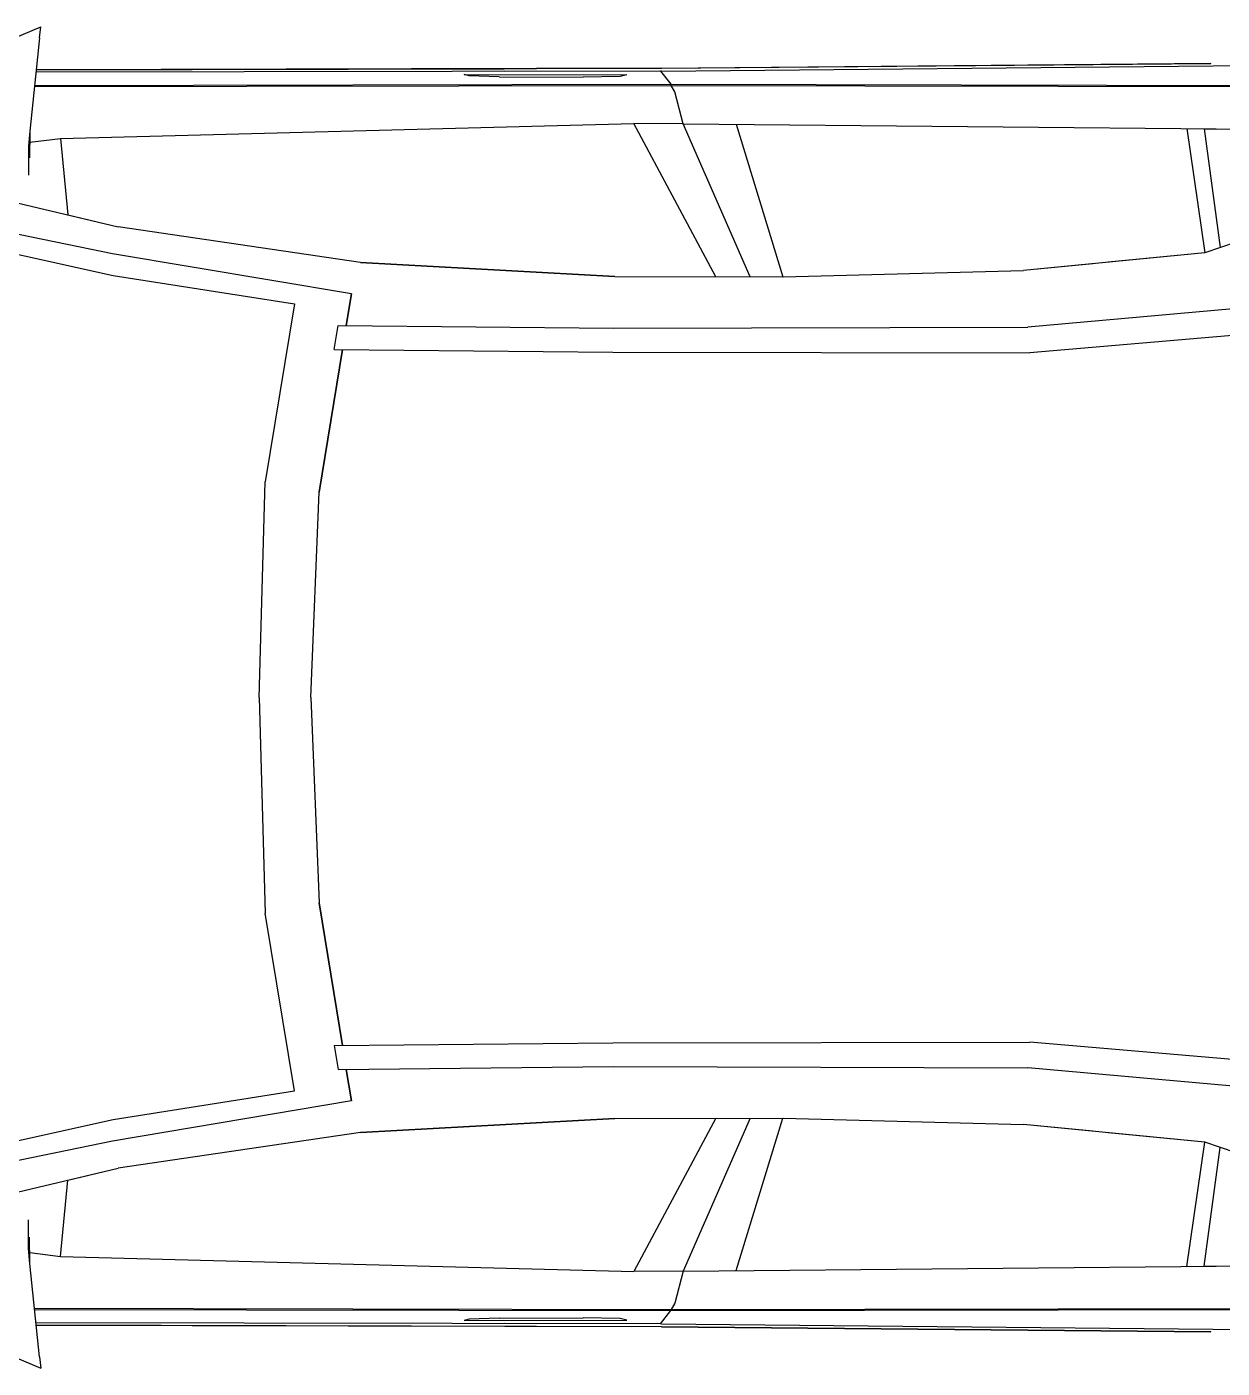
# Model space of a CAD drawing. Header units: millimetres. Extents: x 2646 to 50990, y 12226 to 40347.
# Drawn here: x 12970 to 14631, y 16199 to 18064 of the extents above; entities that cross this region are included whole.
import ezdxf

# ---------------------------------------------------------------- set-up
doc = ezdxf.new("R2010")
doc.units = ezdxf.units.MM

# ---------------------------------------------------------------- blocks, each defined once
blk = doc.blocks.new('A$C2746404C')
at = {"linetype": 'Continuous'}
for p, q in [((3.0415, 1.8386), (2.9791, 1.8647)), ((2.9812, 1.8492), (2.9791, 1.8647)), ((2.9812, 1.8492), (2.9944, 1.7194)), ((2.1167, 1.8032), (1.3021, 1.811)), ((2.1167, 1.8071), (1.3532, 1.8143)), ((1.3532, 1.8143), (1.3532, 1.8136)), ((2.1169, 1.807), (1.3532, 1.8136)), ((2.1181, 1.803), (2.1039, 1.7848)), ((2.1167, 1.8071), (2.9857, 1.8049)), ((2.1169, 1.807), (2.1167, 1.8071)), ((2.1167, 1.8032), (2.3343, 1.8026)), ((2.1167, 1.8032), (2.1181, 1.8029)), ((2.9857, 1.8049), (2.1169, 1.807)), ((2.1181, 1.803), (2.9861, 1.8015)), ((2.3911, 1.7986), (2.1649, 1.7978)), ((2.1649, 1.7978), (2.174, 1.7958)), ((2.174, 1.7958), (2.2257, 1.7948)), ((2.3425, 1.7953), (2.2257, 1.7948)), ((2.9857, 1.8048), (2.3351, 1.8065)), ((2.3425, 1.7953), (2.3838, 1.7966)), ((2.3838, 1.7966), (2.3911, 1.7986)), ((2.1032, 1.7833), (1.001, 1.7812)), ((2.1039, 1.7848), (1.0019, 1.7827)), ((2.0865, 1.7299), (2.0981, 1.7743)), ((2.0981, 1.7743), (2.1032, 1.7833)), ((2.1032, 1.7833), (2.1039, 1.7848)), ((2.9881, 1.7815), (2.1032, 1.7833)), ((2.9879, 1.7832), (2.1039, 1.7848)), ((2.0865, 1.7299), (1.0069, 1.7197)), ((1.3623, 1.723), (1.0069, 1.7197)), ((1.3623, 1.723), (1.3401, 1.558)), ((1.3865, 1.7233), (1.3615, 1.5506)), ((1.3865, 1.7233), (1.3623, 1.723)), ((2.0129, 1.7292), (1.9479, 1.517)), ((1.9935, 1.5171), (2.0865, 1.7299)), ((2.0413, 1.5173), (2.155, 1.7305)), ((2.0865, 1.7299), (2.155, 1.7305)), ((2.952, 1.7094), (2.155, 1.7305)), ((2.9944, 1.7194), (2.9966, 1.6986)), ((2.9945, 1.7186), (2.9949, 1.6827)), ((2.952, 1.7094), (2.9418, 1.6033)), ((2.9947, 1.7041), (2.952, 1.7094)), ((2.9966, 1.6986), (2.9966, 1.6584)), ((3.2396, 1.674), (2.8719, 1.5867)), ((2.8796, 1.5493), (3.2612, 1.6271)), ((1.1567, 1.6209), (1.3616, 1.5506)), ((2.5349, 1.5372), (2.8719, 1.5867)), ((2.5349, 1.5373), (2.8719, 1.5867)), ((2.9418, 1.6033), (2.8719, 1.5867)), ((3.2008, 1.5901), (2.8787, 1.519)), ((1.3615, 1.5506), (1.6135, 1.5258)), ((1.3616, 1.5506), (1.4957, 1.5374)), ((2.5477, 1.4933), (2.8796, 1.5493)), ((1.5174, 1.5352), (1.6136, 1.5258)), ((2.5349, 1.5373), (2.1817, 1.5177)), ((2.1817, 1.5177), (2.5349, 1.5372)), ((1.9478, 1.517), (1.6135, 1.5258)), ((1.9478, 1.517), (1.6136, 1.5258)), ((1.8976, 1.5183), (1.8976, 1.5183)), ((2.1817, 1.5177), (1.9478, 1.517)), ((2.1817, 1.5177), (1.9479, 1.517)), ((2.8787, 1.519), (2.6267, 1.4794)), ((2.5477, 1.4933), (2.5548, 1.4494)), ((2.5548, 1.4494), (2.5477, 1.4933)), ((1.2608, 1.4782), (1.6076, 1.4471)), ((2.6267, 1.4794), (2.6676, 1.2321)), ((1.2565, 1.4413), (1.6049, 1.4115)), ((2.1835, 1.4456), (1.6076, 1.4471)), ((2.5662, 1.4495), (2.1835, 1.4456)), ((2.5715, 1.4164), (2.5662, 1.4495)), ((2.1843, 1.4126), (1.6049, 1.4115)), ((2.5715, 1.4164), (2.1843, 1.4126)), ((2.5601, 1.4162), (2.5923, 1.2177)), ((2.5923, 1.2177), (2.5601, 1.4162)), ((2.676, 0.9324), (2.6676, 1.2321)), ((2.6041, 0.9323), (2.5923, 1.2177)), ((2.6041, 0.9324), (2.5923, 1.2177)), ((2.6041, 0.9324), (2.5923, 0.647)), ((2.676, 0.9324), (2.6676, 0.6326)), ((2.6041, 0.9323), (2.5923, 0.647)), ((2.5601, 0.4485), (2.5923, 0.647)), ((2.5923, 0.647), (2.5601, 0.4485)), ((2.6267, 0.3853), (2.6676, 0.6326)), ((1.2565, 0.4234), (1.6049, 0.4532)), ((2.1843, 0.4521), (1.6049, 0.4532)), ((2.5715, 0.4484), (2.1843, 0.4521)), ((2.5715, 0.4484), (2.5662, 0.4152)), ((1.2608, 0.3865), (1.6076, 0.4177)), ((2.1835, 0.4191), (1.6076, 0.4177)), ((2.5662, 0.4152), (2.1835, 0.4191)), ((2.5477, 0.3714), (2.5548, 0.4153)), ((2.5548, 0.4153), (2.5477, 0.3714)), ((2.8787, 0.3457), (2.6267, 0.3853)), ((2.5477, 0.3714), (2.8796, 0.3154)), ((1.3615, 0.3141), (1.6135, 0.3389)), ((1.5174, 0.3295), (1.6136, 0.3389)), ((1.9478, 0.3477), (1.6135, 0.3389)), ((1.9478, 0.3477), (1.6136, 0.3389)), ((1.8976, 0.3464), (1.8976, 0.3464)), ((2.1817, 0.347), (1.9478, 0.3477)), ((2.0129, 0.1355), (1.9479, 0.3477)), ((2.1817, 0.347), (1.9479, 0.3477)), ((1.9935, 0.3476), (2.0865, 0.1348)), ((2.0413, 0.3474), (2.155, 0.1342)), ((2.1817, 0.347), (2.5349, 0.3275)), ((2.5349, 0.3275), (2.1817, 0.347)), ((3.2008, 0.2746), (2.8787, 0.3457)), ((1.3616, 0.3141), (1.4957, 0.3273)), ((2.5349, 0.3275), (2.8719, 0.278)), ((2.5349, 0.3275), (2.8719, 0.278)), ((1.1567, 0.2438), (1.3616, 0.3141)), ((1.3623, 0.1417), (1.3401, 0.3068)), ((1.3865, 0.1414), (1.3615, 0.3141)), ((2.8796, 0.3154), (3.2612, 0.2376)), ((3.2396, 0.1907), (2.8719, 0.278)), ((2.9418, 0.2614), (2.8719, 0.278)), ((2.952, 0.1554), (2.9418, 0.2614)), ((2.9966, 0.1661), (2.9966, 0.2063)), ((2.9945, 0.1461), (2.9949, 0.182)), ((2.952, 0.1554), (2.155, 0.1342)), ((2.9947, 0.1606), (2.952, 0.1554)), ((2.9944, 0.1453), (2.9966, 0.1661)), ((1.3623, 0.1417), (1.0069, 0.1451)), ((2.0865, 0.1348), (1.0069, 0.145)), ((2.0865, 0.1348), (2.155, 0.1342)), ((2.0865, 0.1348), (2.0981, 0.0904)), ((2.9812, 0.0155), (2.9944, 0.1453)), ((2.1032, 0.0815), (1.001, 0.0835)), ((2.1039, 0.0799), (1.0019, 0.082)), ((2.0981, 0.0904), (2.1032, 0.0815)), ((2.9881, 0.0832), (2.1032, 0.0815)), ((2.1032, 0.0815), (2.1039, 0.0799)), ((2.9879, 0.0815), (2.1039, 0.0799)), ((2.1181, 0.0618), (2.1039, 0.0799)), ((2.1167, 0.0615), (1.3021, 0.0537)), ((2.1167, 0.0577), (1.3532, 0.0504)), ((2.1169, 0.0577), (1.3532, 0.0512)), ((2.1167, 0.0615), (2.3343, 0.0621)), ((2.1167, 0.0615), (2.1181, 0.0618)), ((2.1167, 0.0577), (2.9857, 0.0598)), ((2.1169, 0.0577), (2.1167, 0.0577)), ((2.9857, 0.0598), (2.1169, 0.0577)), ((2.1181, 0.0618), (2.9861, 0.0632)), ((2.1649, 0.0669), (2.174, 0.0689)), ((2.3911, 0.0662), (2.1649, 0.0669)), ((2.174, 0.0689), (2.2257, 0.0699)), ((2.3425, 0.0694), (2.2257, 0.0699)), ((2.9857, 0.0599), (2.3351, 0.0582)), ((2.3425, 0.0694), (2.3838, 0.0681)), ((2.3838, 0.0681), (2.3911, 0.0662)), ((1.3532, 0.0512), (1.3532, 0.0504)), ((3.0415, 0.0261), (2.9791, 0)), ((2.9812, 0.0155), (2.9791, 0))]:
    blk.add_line(p, q, dxfattribs=at)

msp = doc.modelspace()

# ---------------------------------------------------------------- block references
at = {"xscale": 1000, "yscale": 1000, "zscale": 1000, "rotation": 180}
msp.add_blockref('A$C2746404C', (15968.6, 18063.7), dxfattribs=at)

doc.saveas('drawing.dxf')
